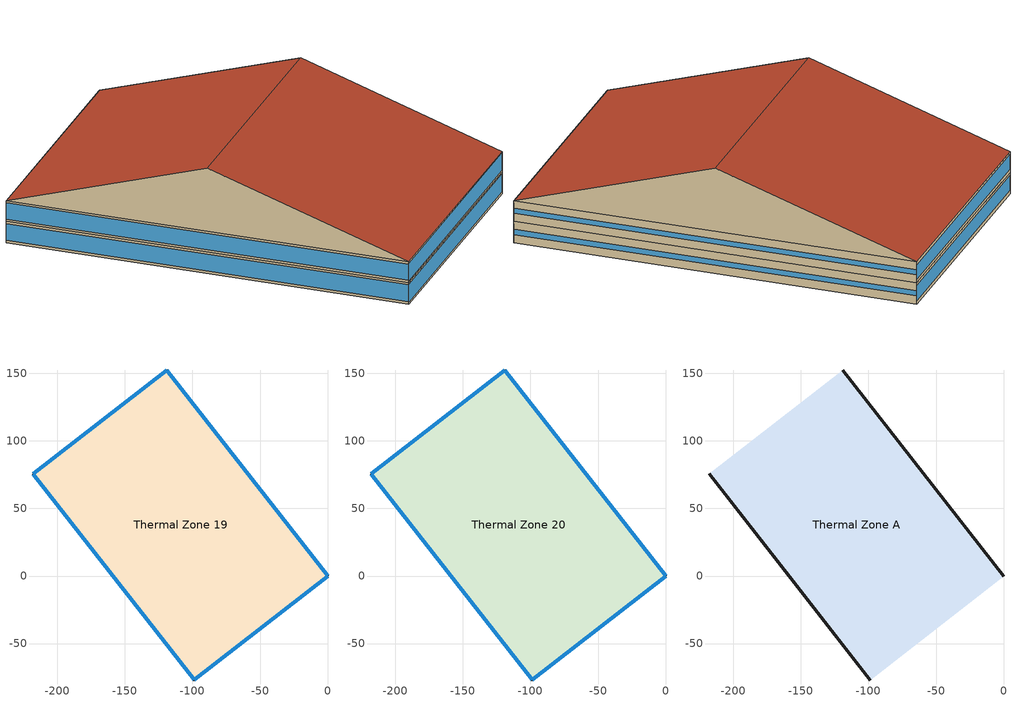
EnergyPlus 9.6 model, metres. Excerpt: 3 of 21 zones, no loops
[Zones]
Thermal Zone 19
 floor to Thermal Zone 18 (Interior Floor): 0,0 -98.56,-77.01 -217.74,75.54 -119.18,152.54 z131.9
 wall outside (Ext Wall): -217.74,75.54 -98.56,-77.01 0,0 -119.18,152.54 -217.74,75.54 z131.9:142.63
 window (Ext Window): -217.74,75.53 -98.57,-77 z133.08:141.45; -0.01,0.01 -119.17,152.54 z135.98:138.55; -98.56,-77 -0.01,-0.01 z132.87:141.66; -119.19,152.54 -217.74,75.54 z133.56:140.97
Thermal Zone 20
 floor to Thermal Zone 19 (Interior Floor): 0,0 -98.56,-77.01 -217.74,75.54 -119.18,152.54 z142.63
 wall outside (Ext Wall): -217.74,75.54 -98.56,-77.01 0,0 -119.18,152.54 -217.74,75.54 z142.63:152.97
 window (Ext Window): -217.74,75.53 -98.57,-77 z143.77:151.83; -0.01,0.01 -119.17,152.54 z146.56:149.04; -98.56,-77 -0.01,-0.01 z143.56:152.04; -119.19,152.54 -217.74,75.54 z144.23:151.37
Thermal Zone A
 floor to Thermal Zone 20 (Interior Floor): 0,0 -98.56,-77.01 -217.74,75.54 -119.18,152.54 z152.97
 wall outside (Ext Wall): -59.59,76.27,184.47 0,0,152.97 -119.18,152.54,152.97; -217.74,75.54,152.97 -98.56,-77.01,152.97 -158.15,-0.74,184.47
 roof outside (Ext Roof): -59.59,76.27,184.47 -158.15,-0.74,184.47 -98.56,-77.01,152.97 0,0,152.97; -119.18,152.54,152.97 -217.74,75.54,152.97 -158.15,-0.74,184.47 -59.59,76.27,184.47
[Building]
Building 1: North Axis {deg}=-0
[Site:Location]
Washington Dc Dulles IntL Ar: Latitude {deg}=38.98; Longitude {deg}=-77.47; Time Zone {hr}=-5; Elevation {m}=82
[SizingPeriod:DesignDay] Month=7; Day of Month=21; Day Type=SummerDesignDay; Daily Dry-Bulb Temperature Range {deltaC}=14.4; Dry-Bulb Temperature Range Modifier Type=DefaultMultipliers; Barometric Pressure {Pa}=86790; Wind Speed {m/s}=5; Wind Direction {deg}=340; Rain Indicator=No; Snow Indicator=No; Daylight Saving Time Indicator=No; Solar Model Indicator=ASHRAETau; ASHRAE Clear Sky Optical Depth for Beam Irradiance (taub)=0.339; ASHRAE Clear Sky Optical Depth for Diffuse Irradiance (taud)=2.366; Begin Environment Reset Mode=FullResetAtBeginEnvironment
Name | Maximum Dry-Bulb Temperature {C} | Humidity Condition Type | Wetbulb or DewPoint at Maximum Dry-Bulb {C} | Enthalpy at Maximum Dry-Bulb {J/kg}
SALT-LAKE-CITY-IAP Ann Clg .4% Condns DB=>MWB | 36.5 | Wetbulb | 17.1
SALT-LAKE-CITY-IAP Ann Clg .4% Condns DP=>MDB | 22.5 | Dewpoint | 15.6
SALT-LAKE-CITY-IAP Ann Clg .4% Condns Enth=>MDB | 30.8 | Enthalpy |  | 59300
SALT-LAKE-CITY-IAP Ann Clg .4% Condns WB=>MDB | 31.2 | Wetbulb | 19
[Material] Thermal Absorptance=0.9
Name | Roughness | Thickness m | Conductivity W/m-K | Density kg/m3 | Specific Heat J/kg-K | Solar Absorptance | Visible Absorptance
wall concrete | MediumRough | 0.03 | 0.5 | 2243 | 837 | 0.65 | 0.65
roof concrete | MediumRough | 0.05 | 0.5 | 2243 | 837 | 0.65 | 0.65
Wall Insulation [18]; Roof Insulation [18] | MediumRough | 0.1693 | 0.049 | 265 | 836.8 | 0.7 | 0.7
F16 Acoustic tile | MediumSmooth | 0.0191 | 0.06 | 368 | 590 | 0.3 | 0.3
M11 100mm lightweight concrete | MediumRough | 0.1016 | 0.53 | 1280 | 840 | 0.5 | 0.5
[Material:AirGap]
F05 Ceiling air space resistance: Thermal Resistance m2-K/W=0.18
[WindowMaterial:SimpleGlazingSystem]
Window Material Simple Glazing System: U-Factor W/m2-K=1.8; Solar Heat Gain Coefficient=0.3
[Construction]
Ext Roof: roof concrete, Roof Insulation [18]
Ext Wall: wall concrete, Wall Insulation [18]
Ext Window: Window Material Simple Glazing System
Interior Floor: F16 Acoustic tile, F05 Ceiling air space resistance, M11 100mm lightweight concrete
[Zone]
Thermal Zone 19: 232, 0, 0, 131.9, , 1, , , , , , Yes
Thermal Zone 20: 232, 0, 0, 142.63, , 1, , , , , , Yes
Thermal Zone A: 232, 0, 0, 152.97, , 1, , , , , , No
